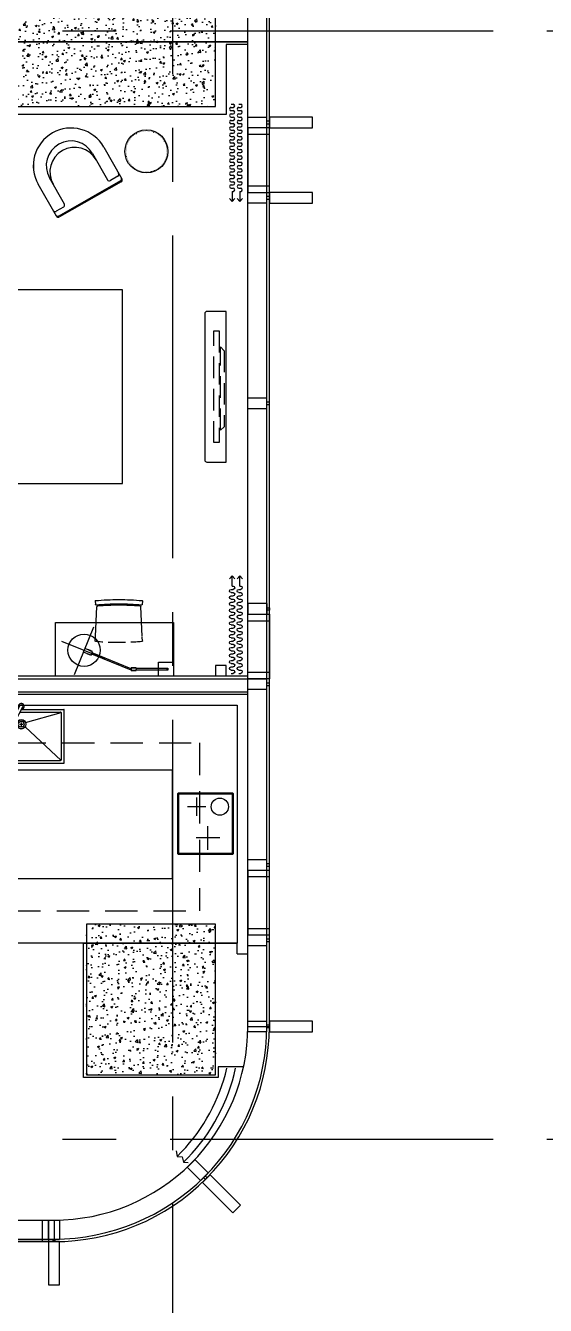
# Model space of a CAD drawing. Header units: millimetres. Extents: x 10000 to 302800, y 6800 to 229018.
# Drawn here: x 238864 to 243692, y 17534 to 29427 of the extents above; entities that cross this region are included whole.
import ezdxf

# ---------------------------------------------------------------- set-up
doc = ezdxf.new("R2010")
doc.units = ezdxf.units.MM
doc.header["$LTSCALE"] = 400
doc.header["$MEASUREMENT"] = 0
for name, pattern in [('X-GRID_5~ROOF$0$CENTER2', [1.125, 0.75, -0.125, 0.125, -0.125]), ('X-ROOM TYPE-SR-2bay corner$0$CONTINOUS', [0]), ('X-ROOM TYPE-SR-2bay corner$0$DOT2', [0.125, 0, -0.125]), ('X-ROOM TYPE-SR-2bay corner$0$HIDDEN', [0.375, 0.25, -0.125])]:
    doc.linetypes.add(name, pattern=pattern)
doc.layers.get('0').update_dxf_attribs({"linetype": 'CONTINUOUS'})
for name, color, linetype in [('A-TXT1', 3, 'CONTINUOUS'), ('X-COL-9F$0$A-COL', 2, 'CONTINUOUS'), ('X-COL-9F$0$A-HAT', 252, 'CONTINUOUS'), ('X-EXT_9F$0$A-ELES', 252, 'CONTINUOUS'), ('X-EXT_9F$0$A-WIN', 6, 'CONTINUOUS'), ('X-frame Hotel 9~19F$0$A-251', 251, 'CONTINUOUS'), ('X-frame Hotel 9~19F$0$A-WINF', 4, 'CONTINUOUS'), ('X-GRID_5~ROOF$0$A-CEN1', 1, 'X-GRID_5~ROOF$0$CENTER2'), ('X-INT-HOTEL-9F~20F$0$A-DOOR', 4, 'CONTINUOUS'), ('X-ROOM TYPE-SR-2bay corner$0$.WA_Built-in_Lower', 252, 'CONTINUOUS'), ('X-ROOM TYPE-SR-2bay corner$0$.WA_Curtain', 252, 'CONTINUOUS'), ('X-ROOM TYPE-SR-2bay corner$0$.WA_FP_Furn', 252, 'X-ROOM TYPE-SR-2bay corner$0$CONTINOUS'), ('X-ROOM TYPE-SR-2bay corner$0$.WA_Furn', 252, 'CONTINUOUS'), ('X-ROOM TYPE-SR-2bay corner$0$.WA_Furn hidden', 252, 'CONTINUOUS'), ('X-ROOM TYPE-SR-2bay corner$0$.WA_Sani-Fix', 252, 'CONTINUOUS'), ('X-ROOM TYPE-SR-2bay corner$0$.WA_Wall-Fin', 252, 'CONTINUOUS'), ('X-ROOM TYPE-SR-2bay corner$0$.WA_Wall-Finish', 252, 'CONTINUOUS'), ('X-ROOM TYPE-SR-2bay corner$0$A-WALD', 7, 'CONTINUOUS'), ('X-ROOM TYPE-SR-2bay corner$0$WA_Furn', 252, 'CONTINUOUS'), ('X-ROOM TYPE-SR-2bay corner$0$X-ROOM TYPE-SR-3Bay$0$.WA_Furn', 252, 'CONTINUOUS'), ('X-ROOM TYPE-SR-2Bay_2$0$A-WALD', 7, 'CONTINUOUS')]:
    doc.layers.add(name, color=color, linetype=linetype)
doc.linetypes.add('X-ROOM TYPE-SR-2bay corner$0$BATTING', pattern='A,0.00254,-2.54,[134,ltypeshp.shx,S=2.54,R=0,X=-2.54,Y=0],-5.08,[134,ltypeshp.shx,S=2.54,R=180,X=2.54,Y=0],-2.54', length=10.16254)

# ---------------------------------------------------------------- blocks, each defined once
blk = doc.blocks.new('X-COL-9F$0$1400X2000_1~3F_C5')
at = {"layer": 'X-COL-9F$0$A-HAT'}
h = blk.add_hatch(dxfattribs=at)
h.set_pattern_fill('AR-CONC', color=256)
h.set_pattern_definition([(50, (-235048.82, -47771.2), (182.18467, -15.93909), [19.05, -209.55]), (355, (-235048.82, -47771.2), (-35.24283, 191.05664), [15.24, -167.64]), (100.451, (-235033.63, -47772.53), (146.9425, 175.11669), [16.19, -178.09]), (46.1842, (-235048.82, -47720.4), (271.07904, -42.04233), [28.575, -314.325]), (96.6356, (-235026.23, -47723.9), (237.40423, 247.42556), [24.285, -267.135]), (351.184, (-235048.82, -47720.4), (237.4046, 247.42512), [22.86, -251.46]), (21, (-235023.42, -47733.1), (151.61488, -102.26552), [19.05, -209.55]), (326, (-235023.42, -47733.1), (61.80203, 184.18797), [15.24, -167.64]), (71.4514, (-235010.78, -47741.63), (213.41649, 81.92286), [16.19, -178.09]), (37.5, (-235048.817, -47771.206), (3.088603, 84.555039), [0, -165.608, 0, -170.18, 0, -168.275]), (7.5, (-235048.82, -47771.21), (66.819663, 100.180575), [0, -97.028, 0, -161.798, 0, -64.135]), (327.5, (-235105.46, -47771.206), (135.590595, -5.728744), [0, -63.5, 0, -198.12, 0, -262.89]), (317.5, (-235130.86, -47771.21), (148.12918, 25.42649), [0, -82.55, 0, -131.572, 0, -186.69])])
h.paths.add_polyline_path([(800, 700), (-1200, 700), (-1200, -700), (800, -700)])
at = {"layer": 'X-COL-9F$0$A-COL'}
blk.add_lwpolyline([(-1200, -700), (800, -700), (800, 700), (-1200, 700)], close=True, dxfattribs=at)
blk = doc.blocks.new('X-COL-9F$0$1200X1400_1~9F_C6')
at = {"layer": 'X-COL-9F$0$A-HAT'}
h = blk.add_hatch(dxfattribs=at)
h.set_pattern_fill('AR-CONC', color=256)
h.set_pattern_definition([(50, (-235348.82, -38821.2), (182.18467, -15.93909), [19.05, -209.55]), (355, (-235348.82, -38821.2), (-35.24283, 191.05664), [15.24, -167.64]), (100.451, (-235333.63, -38822.53), (146.9425, 175.11669), [16.19, -178.09]), (46.1842, (-235348.82, -38770.4), (271.07904, -42.04233), [28.575, -314.325]), (96.6356, (-235326.23, -38773.9), (237.40423, 247.42556), [24.285, -267.135]), (351.184, (-235348.82, -38770.4), (237.4046, 247.42512), [22.86, -251.46]), (21, (-235323.42, -38783.1), (151.61488, -102.26552), [19.05, -209.55]), (326, (-235323.42, -38783.1), (61.80203, 184.18797), [15.24, -167.64]), (71.4514, (-235310.78, -38791.63), (213.41649, 81.92286), [16.19, -178.09]), (37.5, (-235348.817, -38821.206), (3.088603, 84.555039), [0, -165.608, 0, -170.18, 0, -168.275]), (7.5, (-235348.82, -38821.21), (66.819663, 100.180575), [0, -97.028, 0, -161.798, 0, -64.135]), (327.5, (-235405.46, -38821.206), (135.590595, -5.728744), [0, -63.5, 0, -198.12, 0, -262.89]), (317.5, (-235430.86, -38821.21), (148.12918, 25.42649), [0, -82.55, 0, -131.572, 0, -186.69])])
h.paths.add_polyline_path([(500, 650), (-700, 650), (-700, -750), (500, -750)])
at = {"layer": 'X-COL-9F$0$A-COL'}
blk.add_lwpolyline([(-700, -750), (500, -750), (500, 650), (-700, 650)], close=True, dxfattribs=at)
blk = doc.blocks.new('X-COL-9F')
at = {"layer": 'X-COL-9F$0$A-COL'}
for name, p in [('X-COL-9F$0$1400X2000_1~3F_C5', (235049, 47771)), ('X-COL-9F$0$1200X1400_1~9F_C6', (235349, 38821))]:
    blk.add_blockref(name, p, dxfattribs=at)
blk = doc.blocks.new('X-frame Hotel 9~19F$0$frame_hotel(24Tglass)')
at = {"layer": 'X-frame Hotel 9~19F$0$A-WINF'}
for p, q in [((-50, 250), (50, 250)), ((-50, 74), (-50, 250)), ((50, 250), (50, 74)), ((-50, 74), (50, 74)), ((-11, 74), (-11, 50)), ((-11, 50), (11, 50)), ((11, 50), (11, 74))]:
    blk.add_line(p, q, dxfattribs=at)
blk = doc.blocks.new('X-frame Hotel 9~19F$0$2020082811061200', base_point=(236249, 38521))
at = {"layer": 'X-frame Hotel 9~19F$0$A-251'}
blk.add_line((236149, 38521), (236349, 38521), dxfattribs=at)
blk = doc.blocks.new('X-frame Hotel 9~19F$0$operable window')
for p, q in [((600, 200), (0, 200)), ((0, 200), (0, 0)), ((60, 200), (60, 0)), ((540, 0), (540, 200)), ((600, 0), (600, 200)), ((0, 0), (600, 0))]:
    blk.add_line(p, q)
blk = doc.blocks.new('X-frame Hotel 9~19F')
at = {"layer": 'X-frame Hotel 9~19F$0$A-251'}
blk.add_line((234349, 36721), (234349, 36521), dxfattribs=at)
at = {"layer": 'X-frame Hotel 9~19F$0$A-WINF'}
for points in [[(236349, 46971), (236349, 46871), (236749, 46871), (236749, 46971)], [(235798, 37142), (235728, 37072), (236010, 36789), (236081, 36860)]]:
    blk.add_lwpolyline(points, close=True, dxfattribs=at)
at = {"layer": 'X-frame Hotel 9~19F$0$A-WINF', "color": 31, "true_color": 0xfecc66}
for points in [[(236349, 46271), (236349, 46171), (236749, 46171), (236749, 46271)], [(236349, 38571), (236349, 38471), (236749, 38471), (236749, 38571)], [(234399, 36521), (234299, 36521), (234299, 36121), (234399, 36121)]]:
    blk.add_lwpolyline(points, close=True, dxfattribs=at)
for p, rotation in [((236399, 46921), 90), ((236399, 46221), 90), ((236399, 44311, 0), 90), ((236399, 41701), 90), ((236399, 40021), 90), ((236399, 39321), 90), ((236399, 38521), 90), ((235798, 37072), 44.99999981268736)]:
    blk.add_blockref('X-frame Hotel 9~19F$0$frame_hotel(24Tglass)', p, dxfattribs=dict(rotation=rotation))
at = {"xscale": -1.000000000000003, "rotation": 90}
blk.add_blockref('X-frame Hotel 9~19F$0$frame_hotel(24Tglass)', (236399, 42401), dxfattribs=at)
blk.add_blockref('X-frame Hotel 9~19F$0$frame_hotel(24Tglass)', (234349, 36471))
at = {"layer": 'X-frame Hotel 9~19F$0$A-251'}
blk.add_blockref('X-frame Hotel 9~19F$0$2020082811061200', (236249, 38521), dxfattribs=at)
at = {"layer": 'X-frame Hotel 9~19F$0$A-WINF', "rotation": 270}
for p in [(236149, 46871), (236149, 39971)]:
    blk.add_blockref('X-frame Hotel 9~19F$0$operable window', p, dxfattribs=at)
at = {"layer": 'X-frame Hotel 9~19F$0$A-WINF', "xscale": -1}
for p, rotation in [((236149, 41751), 270), ((233699, 36721), 180)]:
    blk.add_blockref('X-frame Hotel 9~19F$0$operable window', p, dxfattribs=dict(at, rotation=rotation))
blk = doc.blocks.new('X-EXT_9F')
at = {"layer": 'X-EXT_9F$0$A-ELES', "ltscale": 10}
blk.add_lwpolyline([(175649, 36721), (234349, 36721, 0.414214), (236149, 38521), (236149, 66021, 0.414214), (234349, 67821), (175649, 67821, 0.414214), (173849, 66021), (173849, 38521, 0.414214)], format="xyb", close=True, dxfattribs=at)
at = {"layer": 'X-EXT_9F$0$A-WIN', "ltscale": 10}
for points in [[(175649, 36521), (234349, 36521, 0.414214), (236349, 38521), (236349, 66021, 0.414214), (234349, 68021), (175649, 68021, 0.414214), (173649, 66021), (173649, 38521, 0.414214)], [(175649, 36545), (234349, 36545, 0.414214), (236325, 38521), (236325, 66021, 0.414214), (234349, 67997), (175649, 67997, 0.414214), (173673, 66021), (173673, 38521, 0.414214)]]:
    blk.add_lwpolyline(points, format="xyb", close=True, dxfattribs=at)
blk.add_blockref('X-frame Hotel 9~19F', (0, 0))
blk = doc.blocks.new('X-GRID_5~ROOF')
at = {"layer": 'X-GRID_5~ROOF$0$A-CEN1', "ltscale": 10}
blk.add_line((235449, 81871), (235449, 33068), dxfattribs=at)
for points in [[(251927, 47771), (158517, 47771)], [(251927, 37471), (158517, 37471)]]:
    blk.add_lwpolyline(points, dxfattribs=at)
blk = doc.blocks.new('X-ROOM TYPE-SR-2Bay_2')
at = {"layer": 'X-ROOM TYPE-SR-2Bay_2$0$A-WALD'}
blk.add_line((225999, 47671), (236149, 47671), dxfattribs=at)
blk = doc.blocks.new('X-ROOM TYPE-SR-2bay corner$0$窗帘')
for p, q in [((-375, 53), (-375, 71)), ((-375, -18), (-375, 0)), ((-345, 53), (-345, 71)), ((-345, -18), (-345, 0)), ((-315, 53), (-315, 71)), ((-315, -18), (-315, 0)), ((-285, 53), (-285, 71)), ((-285, -18), (-285, 0)), ((-255, 53), (-255, 71)), ((-255, -18), (-255, 0)), ((-225, 53), (-225, 71)), ((-225, -18), (-225, 0)), ((-195, 53), (-195, 71)), ((-195, -18), (-195, 0)), ((-165, 53), (-165, 71)), ((-165, -18), (-165, 0)), ((-135, 53), (-135, 71)), ((-135, -18), (-135, 0)), ((-105, 53), (-105, 71)), ((-105, -18), (-105, 0)), ((-75, 53), (-75, 71)), ((-75, -18), (-75, 0)), ((-45, 53), (-45, 71)), ((-45, -18), (-45, 0)), ((-15, 53), (-15, 71)), ((-15, -18), (-15, 0)), ((15, 53), (15, 71)), ((15, -18), (15, 0)), ((45, 53), (45, 71)), ((45, -18), (45, 0)), ((75, 53), (75, 71)), ((75, -18), (75, 0)), ((105, 53), (105, 71)), ((105, -18), (105, 0)), ((135, 53), (135, 71)), ((135, -18), (135, 0)), ((165, 53), (165, 71)), ((165, -18), (165, 0)), ((195, 53), (195, 71)), ((195, -18), (195, 0)), ((225, 53), (225, 71)), ((225, -18), (225, 0)), ((255, 53), (255, 71)), ((255, -18), (255, 0)), ((285, 53), (285, 71)), ((285, -18), (285, 0)), ((315, 53), (315, 71)), ((315, -18), (315, 0)), ((345, 53), (345, 71)), ((345, -18), (345, 0)), ((375, 53), (375, 71)), ((375, -18), (375, 0)), ((405, 53), (405, 71)), ((405, -18), (405, 0)), ((435, 62), (435, 71)), ((435, 62), (530, 62)), ((435, -9), (435, 0)), ((530, 62), (502, 87)), ((530, 62), (502, 37)), ((530, -9), (502, 16)), ((435, -9), (530, -9)), ((530, -9), (502, -34))]:
    blk.add_line(p, q)
for centre, start, end in [((-360, 71), 0, 180), ((-360, 0), 0, 180), ((-330, 53), 180, 0), ((-300, 71), 0, 180), ((-300, 0), 0, 180), ((-270, 53), 180, 0), ((-240, 71), 0, 180), ((-240, 0), 0, 180), ((-210, 53), 180, 0), ((-180, 71), 0, 180), ((-180, 0), 0, 180), ((-150, 53), 180, 0), ((-120, 71), 0, 180), ((-120, 0), 0, 180), ((-90, 53), 180, 0), ((-60, 71), 0, 180), ((-60, 0), 0, 180), ((-30, 53), 180, 0), ((0, 71), 0, 180), ((0, 0), 0, 180), ((30, 53), 180, 0), ((60, 71), 0, 180), ((60, 0), 0, 180), ((90, 53), 180, 0), ((120, 71), 0, 180), ((120, 0), 0, 180), ((150, 53), 180, 0), ((180, 71), 0, 180), ((180, 0), 0, 180), ((210, 53), 180, 0), ((240, 71), 0, 180), ((240, 0), 0, 180), ((270, 53), 180, 0), ((300, 71), 0, 180), ((300, 0), 0, 180), ((330, 53), 180, 0), ((360, 71), 0, 180), ((360, 0), 0, 180), ((390, 53), 180, 0), ((420, 71), 0, 180), ((420, 0), 0, 180), ((-330, -18), 180, 0), ((-270, -18), 180, 0), ((-210, -18), 180, 0), ((-150, -18), 180, 0), ((-90, -18), 180, 0), ((-30, -18), 180, 0), ((30, -18), 180, 0), ((90, -18), 180, 0), ((150, -18), 180, 0), ((210, -18), 180, 0), ((270, -18), 180, 0), ((330, -18), 180, 0), ((390, -18), 180, 0)]:
    blk.add_arc(centre, 15, start, end)
blk = doc.blocks.new('X-ROOM TYPE-SR-2bay corner$0$X-ROOM TYPE-SR-3Bay$0$X-ROOM TYPE-SR-3Bay$0$A$Ca76cda80')
at = {"layer": 'X-ROOM TYPE-SR-2bay corner$0$.WA_Sani-Fix'}
for p, q in [((0, 795), (0, 5)), ((495, 800), (5, 800)), ((25, 765), (25, 757)), ((25, 765), (25, 35)), ((27, 771), (339, 437)), ((35, 775), (465, 775)), ((393, 491), (473, 771)), ((475, 765), (475, 445)), ((500, 795), (500, 432)), ((385, 455), (327, 486)), ((402, 487), (343, 518)), ((385, 455), (402, 487)), ((536, 413), (400, 484)), ((27, 29), (339, 363)), ((380, 400), (345, 400)), ((363, 417), (363, 382)), ((379, 441), (383, 456)), ((379, 359), (473, 29)), ((521, 387), (386, 458)), ((475, 411), (475, 35)), ((500, 398), (500, 5)), ((35, 25), (465, 25)), ((5, 0), (495, 0))]:
    blk.add_line(p, q, dxfattribs=at)
for radius in [44.5, 42.5, 27.5]:
    blk.add_circle((363, 400), radius, dxfattribs=at)
for centre, radius, start, end in [((5, 795), 5, 90, 180), ((35, 765), 10, 90, 180), ((465, 765), 10, 0, 90), ((495, 795), 5, 0, 90), ((335, 502), 18, 62.2454, 242.2454), ((528, 400), 27.5, 185.2137, 119.277), ((528, 400), 15, 238.3208, 58.3208), ((5, 5), 5, 180, 270), ((35, 35), 10, 180, 270), ((465, 35), 10, 270, 0), ((495, 5), 5, 270, 0)]:
    blk.add_arc(centre, radius, start, end, dxfattribs=at)
blk = doc.blocks.new('X-ROOM TYPE-SR-2bay corner$0$X-ROOM TYPE-SR-3Bay$0$X-ROOM TYPE-SR-3Bay$0$A$Ca1b52838')
at = {"layer": 'X-ROOM TYPE-SR-2bay corner$0$.WA_Sani-Fix', "ltscale": 150}
for p, q in [((420, 390), (420, 170)), ((130, 260), (130, 90)), ((530, 280), (310, 280)), ((215, 175), (45, 175))]:
    blk.add_line(p, q, dxfattribs=at)
blk.add_lwpolyline([(10, 515), (565, 515, -0.414214), (575, 505), (575, 10, -0.414214), (565, 0), (10, 0, -0.414214), (0, 10), (0, 505, -0.414214)], format="xyb", close=True, dxfattribs=at)
blk.add_lwpolyline([(10, 505), (565, 505), (565, 10), (10, 10)], close=True, dxfattribs=at)
blk.add_circle((130, 390), 80, dxfattribs=at)
blk = doc.blocks.new('X-ROOM TYPE-SR-2bay corner$0$A$C4BD17AC2')
at = {"color": 8}
blk.add_wipeout([(285, 206), (116, 489), (89, 529), (53, 567), (-19, 618), (-88, 646), (-161, 659), (-250, 654), (-317, 634), (-418, 570), (-470, 512), (-509, 441), (-530, 366), (-532, 266), (-520, 211), (-501, 160), (-485, 131), (-311, -162), (-301, -170), (-296, -172), (-290, -171), (-283, -169), (283, 169), (290, 175), (292, 179), (293, 185), (292, 194), (290, 196)], dxfattribs=at).dxf.layer = 'X-ROOM TYPE-SR-2bay corner$0$.WA_FP_Furn'
at = {"layer": 'X-ROOM TYPE-SR-2bay corner$0$.WA_FP_Furn'}
for p, q in [((116, 489), (290, 196)), ((13, 428), (156, 187)), ((-311, -162), (-485, 131)), ((-239, -48), (-382, 192)), ((278, 178), (-289, -160)), ((283, 169), (-283, -169)), ((252, 221), (184, 180)), ((-246, -76), (-315, -117))]:
    blk.add_line(p, q, dxfattribs=at)
blk.add_circle((513, 457), 200, dxfattribs=at)
at = {"layer": 'X-ROOM TYPE-SR-2bay corner$0$.WA_FP_Furn', "color": 8, "linetype": 'X-ROOM TYPE-SR-2bay corner$0$DOT2', "ltscale": 0.1}
blk.add_circle((513, 457), 190, dxfattribs=at)
at = {"layer": 'X-ROOM TYPE-SR-2bay corner$0$.WA_FP_Furn'}
for centre, radius, start, end in [((-185, 310), 350, 30.7956, 210.7956), ((-185, 310), 230, 30.7956, 210.7956), ((-150, 251), 230, 30.7956, 210.7956), ((242, 238), 20, 300.7956, 30.7956), ((173, 197), 20, 210.7956, 300.7956), ((268, 195), 20, 300.7956, 30.7956), ((273, 186), 20, 300.7956, 30.7956), ((-325, -100), 20, 210.7956, 300.7956), ((-256, -59), 20, 300.7956, 30.7956), ((-299, -142), 20, 210.7956, 300.7956), ((-294, -152), 20, 210.7956, 300.7956)]:
    blk.add_arc(centre, radius, start, end, dxfattribs=at)
blk = doc.blocks.new('X-ROOM TYPE-SR-2bay corner$0$LAMP')
at = {"layer": 'X-ROOM TYPE-SR-2bay corner$0$.WA_Furn', "color": 8}
for p, q in [((72609, 26538), (72749, 26538)), ((72609, 26408), (72609, 26538)), ((72749, 26538), (72749, 26408)), ((73354, 26083), (73533, 26527)), ((72749, 26408), (72609, 26408)), ((72663, 26463), (72663, 26483)), ((72663, 26483), (72691, 26483)), ((72691, 26463), (72663, 26463)), ((72957, 26479), (72667, 26479)), ((72667, 26479), (72667, 26467)), ((72667, 26467), (72957, 26467)), ((72691, 26483), (72691, 26479)), ((72691, 26467), (72691, 26463)), ((72957, 26484), (72957, 26462)), ((73004, 26484), (72957, 26484)), ((72957, 26467), (72957, 26479)), ((72957, 26462), (73004, 26462)), ((72968, 26484), (72968, 26487)), ((72968, 26487), (72993, 26487)), ((72993, 26484), (72968, 26484)), ((72993, 26462), (72968, 26462)), ((72968, 26462), (72968, 26460)), ((72968, 26460), (72993, 26460)), ((72993, 26487), (72993, 26484)), ((72993, 26460), (72993, 26462)), ((73006, 26478), (73002, 26469)), ((73002, 26469), (73366, 26322)), ((73004, 26462), (73004, 26484)), ((73370, 26331), (73006, 26478)), ((73651, 26212), (73251, 26373)), ((73374, 26342), (73361, 26310)), ((73361, 26310), (73434, 26281)), ((73447, 26313), (73374, 26342)), ((73375, 26305), (73374, 26302)), ((73374, 26302), (73397, 26293)), ((73398, 26295), (73375, 26305)), ((73388, 26337), (73389, 26339)), ((73411, 26328), (73388, 26337)), ((73389, 26339), (73412, 26330)), ((73397, 26293), (73398, 26295)), ((73412, 26330), (73411, 26328)), ((73434, 26281), (73447, 26313))]:
    blk.add_line(p, q, dxfattribs=at)
blk.add_circle((73440, 26297), 150, dxfattribs=at)
blk = doc.blocks.new('X-ROOM TYPE-SR-2bay corner$0$A$C07D34A31')
at = {"layer": 'X-ROOM TYPE-SR-2bay corner$0$.WA_Furn'}
for p, q in [((0, 387), (3, 354)), ((440, 387), (437, 354)), ((2, 57), (17, 336)), ((438, 57), (423, 336))]:
    blk.add_line(p, q, dxfattribs=at)
at = {"layer": 'X-ROOM TYPE-SR-2bay corner$0$.WA_Furn', "linetype": 'X-ROOM TYPE-SR-2bay corner$0$HIDDEN'}
for p, q in [((0, 17), (2, 50)), ((440, 17), (438, 53))]:
    blk.add_line(p, q, dxfattribs=at)
at = {"layer": 'X-ROOM TYPE-SR-2bay corner$0$.WA_Furn'}
for centre, radius, start, end in [((3, 387), 3.23, 98.3031, 176.2573), ((220, -2025), 2425, 90, 95.1397), ((220, -2025), 2385, 90, 95.1092), ((220, -2025), 2425, 84.8603, 90), ((220, -2025), 2385, 84.8908, 90), ((437, 387), 3.23, 3.7427, 81.6969), ((7, 355), 4, 185.2355, 275.1092), ((55, 435), 97.2, 238.7219, 252.0623), ((26, 333), 9.17, 95.2592, 163.1912), ((220, -2035), 2385, 90, 94.6846), ((220, -2035), 2385, 85.3154, 90), ((385, 435), 97.2, 287.9377, 301.2781), ((414, 333), 9.17, 16.8088, 84.7408), ((433, 355), 4, 264.8908, 354.7645)]:
    blk.add_arc(centre, radius, start, end, dxfattribs=at)
at = {"layer": 'X-ROOM TYPE-SR-2bay corner$0$.WA_Furn', "linetype": 'X-ROOM TYPE-SR-2bay corner$0$HIDDEN'}
for centre, radius, start, end in [((9, 19), 9.51, 187.9798, 260.4792), ((220, 2425), 2425, 264.9811, 270), ((220, 2425), 2425, 270, 275.0189), ((431, 19), 9.51, 279.5208, 352.0202)]:
    blk.add_arc(centre, radius, start, end, dxfattribs=at)
blk = doc.blocks.new('X-ROOM TYPE-SR-2bay corner')
at = {"layer": 'X-ROOM TYPE-SR-2bay corner$0$.WA_Built-in_Lower', "linetype": 'X-ROOM TYPE-SR-2bay corner$0$HIDDEN', "ltscale": 3}
for p, q in [((176974, 64946), (174299, 64946)), ((174299, 63386), (174299, 64946)), ((177824, 63386), (174299, 63386))]:
    blk.add_line(p, q, dxfattribs=at)
at = {"layer": 'X-ROOM TYPE-SR-2bay corner$0$.WA_Built-in_Lower'}
for p, q in [((176874, 63636), (174549, 63636)), ((176854, 63036), (173949, 63036))]:
    blk.add_line(p, q, dxfattribs=at)
blk.add_lwpolyline([(173949, 63036), (173949, 65246), (176974, 65246), (176974, 64646), (174549, 64646), (174549, 63636)], dxfattribs=at)
at = {"layer": 'X-ROOM TYPE-SR-2bay corner$0$.WA_FP_Furn', "ltscale": 0.2}
blk.add_lwpolyline([(176075, 60977), (175014, 60977), (175014, 59177), (176075, 59177)], dxfattribs=at)
at = {"layer": 'X-ROOM TYPE-SR-2bay corner$0$.WA_Furn', "ltscale": 2}
for p, q in [((174539, 62266), (174539, 62766)), ((174539, 62766), (175634, 62766)), ((175634, 62766), (175634, 62266)), ((175634, 62266), (174539, 62266))]:
    blk.add_line(p, q, dxfattribs=at)
at = {"layer": 'X-ROOM TYPE-SR-2bay corner$0$.WA_Furn'}
blk.add_lwpolyline([(174049, 59377), (174229, 59377, 0.414214), (174249, 59397), (174249, 60757, 0.414214), (174229, 60777), (174049, 60777), (174049, 59377)], format="xyb", dxfattribs=at)
at = {"layer": 'X-ROOM TYPE-SR-2bay corner$0$.WA_Furn hidden', "linetype": 'X-ROOM TYPE-SR-2bay corner$0$HIDDEN', "ltscale": 2}
for points in [[(174164, 59557), (174114, 59557), (174114, 60596), (174164, 60596)], [(174104, 59706), (174068, 59742), (174068, 60450), (174104, 60479)]]:
    blk.add_lwpolyline(points, close=True, dxfattribs=at)
at = {"layer": 'X-ROOM TYPE-SR-2bay corner$0$.WA_Wall-Fin'}
for p, q in [((174049, 62766), (174049, 62666)), ((174149, 62666), (174149, 62766)), ((174049, 62666), (174149, 62666))]:
    blk.add_line(p, q, dxfattribs=at)
at = {"layer": 'X-ROOM TYPE-SR-2bay corner$0$.WA_Wall-Finish', "ltscale": 2}
for p, q in [((174406, 67242), (174447, 67284)), ((174464, 67187), (174505, 67229))]:
    blk.add_line(p, q, dxfattribs=at)
at = {"layer": 'X-ROOM TYPE-SR-2bay corner$0$.WA_Wall-Finish'}
for p, q in [((174124, 66496), (175374, 66496)), ((174124, 66396), (174124, 66496)), ((175374, 66496), (175374, 65246)), ((173889, 66396), (174124, 66396)), ((173949, 65346), (173849, 65346)), ((173949, 65346), (173949, 65246)), ((175374, 65246), (173949, 65246)), ((173849, 62766), (178744, 62766))]:
    blk.add_line(p, q, dxfattribs=at)
at = {"layer": 'X-ROOM TYPE-SR-2bay corner$0$.WA_Wall-Finish', "ltscale": 5}
for p, q in [((174049, 56896), (174049, 57546)), ((174049, 57546), (176124, 57546)), ((173849, 56896), (174049, 56896))]:
    blk.add_line(p, q, dxfattribs=at)
at = {"layer": 'X-ROOM TYPE-SR-2bay corner$0$.WA_Wall-Finish', "linetype": 'X-ROOM TYPE-SR-2bay corner$0$BATTING', "ltscale": 0.02}
for points in [[(174406, 67242, 0.137342), (173962, 66409)], [(174464, 67187, 0.134663), (174044, 66409)]]:
    blk.add_lwpolyline(points, format="xyb", dxfattribs=at)
at = {"layer": 'X-ROOM TYPE-SR-2bay corner$0$.WA_Wall-Finish', "ltscale": 2}
for points in [[(174458, 67234), (174447, 67284), (174402, 67287)], [(174516, 67178), (174505, 67229), (174460, 67232)]]:
    blk.add_lwpolyline(points, dxfattribs=at)
at = {"layer": 'X-ROOM TYPE-SR-2bay corner$0$.WA_Wall-Finish', "ltscale": 5}
blk.add_lwpolyline([(173849, 62936), (177824, 62936), (177824, 63636), (178744, 63636)], dxfattribs=at)
at = {"layer": 'X-ROOM TYPE-SR-2bay corner$0$A-WALD'}
for p, q in [((177849, 62911), (173849, 62911)), ((177849, 62791), (173849, 62791)), ((173849, 56871), (176149, 56871))]:
    blk.add_line(p, q, dxfattribs=at)
at = {"rotation": 178.8136803906339}
blk.add_blockref('X-ROOM TYPE-SR-2bay corner$0$A$C4BD17AC2', (175313, 58336), dxfattribs=at)
at = {"layer": 'X-ROOM TYPE-SR-2bay corner$0$.WA_Curtain', "xscale": -0.9999999999999999, "rotation": 89.99999754206573}
blk.add_blockref('X-ROOM TYPE-SR-2bay corner$0$窗帘', (173986, 62365), dxfattribs=at)
at = {"layer": 'X-ROOM TYPE-SR-2bay corner$0$.WA_Curtain', "rotation": 90.00000245793427}
blk.add_blockref('X-ROOM TYPE-SR-2bay corner$0$窗帘', (173986, 57826), dxfattribs=at)
at = {"layer": 'X-ROOM TYPE-SR-2bay corner$0$.WA_Furn', "ltscale": 4, "xscale": -1, "rotation": 180}
blk.add_blockref('X-ROOM TYPE-SR-2bay corner$0$A$C07D34A31', (174827, 62454), dxfattribs=at)
at = {"layer": 'X-ROOM TYPE-SR-2bay corner$0$WA_Furn'}
blk.add_blockref('X-ROOM TYPE-SR-2bay corner$0$LAMP', (101930, 36228), dxfattribs=at)
at = {"layer": 'X-ROOM TYPE-SR-2bay corner$0$X-ROOM TYPE-SR-3Bay$0$.WA_Furn'}
for name, p, rotation in [('X-ROOM TYPE-SR-2bay corner$0$X-ROOM TYPE-SR-3Bay$0$X-ROOM TYPE-SR-3Bay$0$A$Ca1b52838', (174499, 63849), 90), ('X-ROOM TYPE-SR-2bay corner$0$X-ROOM TYPE-SR-3Bay$0$X-ROOM TYPE-SR-3Bay$0$A$Ca76cda80', (175554, 63576), 270)]:
    blk.add_blockref(name, p, dxfattribs=dict(at, rotation=rotation))
blk = doc.blocks.new('X-INT-HOTEL-9F~20F$0$객실 샤프트 점검도어(HOTEL)')
blk.add_line((233448, 47807), (233448, 47807))
blk = doc.blocks.new('X-INT-HOTEL-9F~20F')
blk.add_blockref('X-ROOM TYPE-SR-2Bay_2', (0, 0))
at = {"rotation": 180}
blk.add_blockref('X-ROOM TYPE-SR-2bay corner', (409998, 104542), dxfattribs=at)
at = {"layer": 'X-INT-HOTEL-9F~20F$0$A-DOOR'}
blk.add_blockref('X-INT-HOTEL-9F~20F$0$객실 샤프트 점검도어(HOTEL)', (2315, -10700), dxfattribs=at)
blk = doc.blocks.new('X-BASE-9F')
for name in ['X-GRID_5~ROOF', 'X-EXT_9F', 'X-COL-9F']:
    blk.add_blockref(name, (0, 0))
blk.add_blockref('X-INT-HOTEL-9F~20F', (0, 0))

msp = doc.modelspace()

# ---------------------------------------------------------------- block references
at = {"layer": 'A-TXT1'}
msp.add_blockref('X-BASE-9F', (4779, -18394), dxfattribs=at)

doc.saveas('drawing.dxf')
